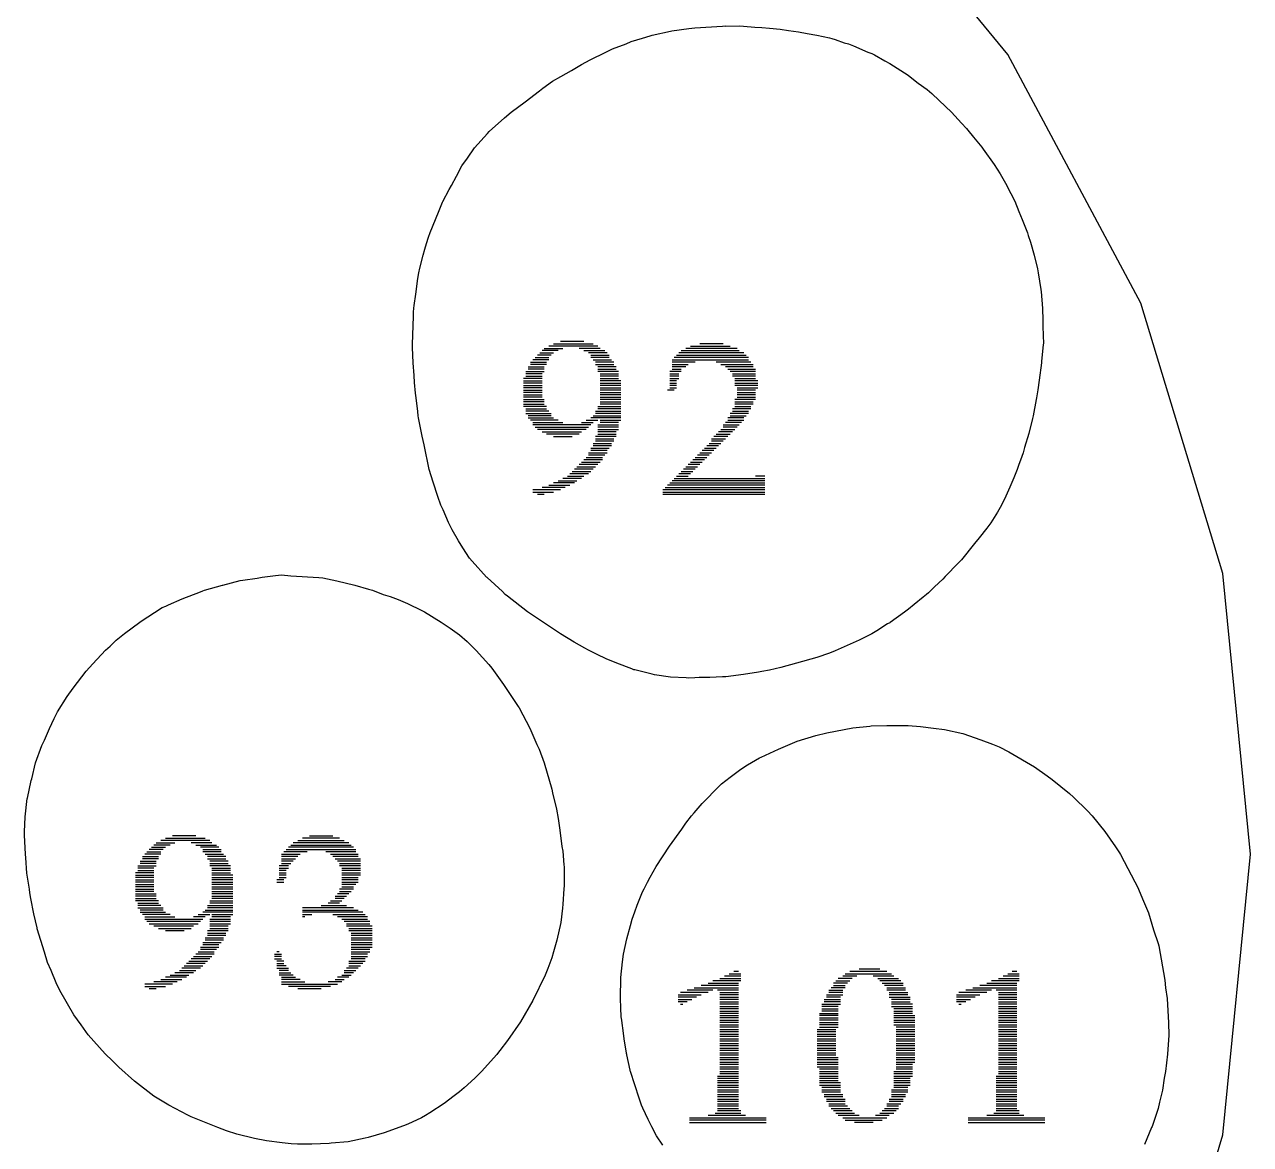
# Model space of a CAD drawing. Header units: metres. Extents: x 4 to 195, y 3 to 197.
# Drawn here: x 108.8 to 161.6, y 83.7 to 131.9 of the extents above; entities that cross this region are included whole.
import ezdxf

# ---------------------------------------------------------------- set-up
doc = ezdxf.new("R2010")
doc.units = ezdxf.units.M

msp = doc.modelspace()

# ---------------------------------------------------------------- linework, layer by layer
for p, q in [((151.17, 130.631), (143.46, 140.026)), ((135.846, 131.458), (136.63, 131.639)), ((136.63, 131.639), (136.696, 131.647)), ((136.696, 131.647), (137.418, 131.753)), ((137.418, 131.753), (137.688, 131.779)), ((137.688, 131.779), (138.88, 131.85)), ((138.88, 131.85), (138.99, 131.861)), ((138.99, 131.861), (138.995, 131.857)), ((138.995, 131.857), (139.618, 131.865)), ((139.618, 131.865), (139.784, 131.856)), ((139.784, 131.856), (140.261, 131.806)), ((140.261, 131.806), (140.573, 131.799)), ((140.573, 131.799), (140.904, 131.771)), ((140.904, 131.771), (141.361, 131.714)), ((141.361, 131.714), (141.722, 131.662)), ((141.722, 131.662), (142.15, 131.602)), ((142.15, 131.602), (142.527, 131.533)), ((142.527, 131.533), (142.938, 131.458)), ((134.142, 130.874), (134.718, 131.093)), ((134.718, 131.093), (134.938, 131.188)), ((134.938, 131.188), (135.433, 131.338)), ((135.433, 131.338), (135.76, 131.439)), ((135.76, 131.439), (135.846, 131.458)), ((142.938, 131.458), (143.477, 131.35)), ((143.477, 131.35), (143.589, 131.317)), ((143.589, 131.317), (143.727, 131.274)), ((143.727, 131.274), (144.12, 131.139)), ((144.12, 131.139), (144.298, 131.086)), ((144.298, 131.086), (144.516, 131.005)), ((144.516, 131.005), (145.142, 130.737)), ((133.177, 130.407), (133.852, 130.734)), ((133.852, 130.734), (134.142, 130.874)), ((145.142, 130.737), (145.304, 130.668)), ((145.304, 130.668), (145.416, 130.616)), ((145.416, 130.616), (145.861, 130.356)), ((156.9, 119.912), (151.17, 130.631)), ((131.903, 129.679), (132.363, 129.939)), ((132.363, 129.939), (132.799, 130.206)), ((132.799, 130.206), (133.177, 130.407)), ((145.861, 130.356), (146.082, 130.238)), ((146.082, 130.238), (146.873, 129.743)), ((131.141, 129.18), (131.551, 129.476)), ((131.551, 129.476), (131.903, 129.679)), ((146.873, 129.743), (146.881, 129.729)), ((146.881, 129.729), (147.299, 129.402)), ((147.299, 129.402), (147.695, 129.116)), ((130.375, 128.593), (130.987, 129.068)), ((130.987, 129.068), (131.141, 129.18)), ((147.695, 129.116), (147.895, 128.953)), ((147.895, 128.953), (148.213, 128.651)), ((129.767, 128.144), (130.375, 128.593)), ((148.213, 128.651), (148.744, 128.144)), ((128.829, 127.307), (129.488, 127.907)), ((129.488, 127.907), (129.767, 128.144)), ((148.744, 128.144), (149.167, 127.673)), ((128.754, 127.23), (128.829, 127.307)), ((149.167, 127.673), (149.379, 127.439)), ((149.379, 127.439), (149.446, 127.375)), ((149.446, 127.375), (149.692, 127.069)), ((128.189, 126.606), (128.754, 127.23)), ((149.692, 127.069), (150.05, 126.632)), ((127.89, 126.169), (128.189, 126.606)), ((150.05, 126.632), (150.105, 126.551)), ((150.105, 126.551), (150.573, 125.896)), ((127.422, 125.392), (127.645, 125.837)), ((127.645, 125.837), (127.89, 126.169)), ((150.573, 125.896), (150.831, 125.485)), ((127.206, 124.991), (127.422, 125.392)), ((150.831, 125.485), (151.068, 125.082)), ((126.831, 124.298), (127.106, 124.813)), ((127.106, 124.813), (127.206, 124.991)), ((151.068, 125.082), (151.297, 124.639)), ((126.643, 123.839), (126.817, 124.265)), ((126.817, 124.265), (126.824, 124.298)), ((126.824, 124.298), (126.831, 124.298)), ((151.297, 124.639), (151.464, 124.311)), ((151.464, 124.311), (151.646, 123.864)), ((126.281, 122.96), (126.643, 123.839)), ((151.646, 123.864), (151.789, 123.529)), ((151.789, 123.529), (152.011, 122.943)), ((126.119, 122.495), (126.203, 122.76)), ((126.203, 122.76), (126.281, 122.96)), ((152.011, 122.943), (152.046, 122.838)), ((152.046, 122.838), (152.139, 122.547)), ((152.139, 122.547), (152.301, 121.991)), ((125.98, 121.991), (126.053, 122.25)), ((126.053, 122.25), (126.119, 122.495)), ((125.838, 121.424), (125.98, 121.991)), ((152.301, 121.991), (152.44, 121.396)), ((125.659, 120.312), (125.753, 120.982)), ((125.753, 120.982), (125.79, 121.221)), ((125.79, 121.221), (125.838, 121.424)), ((152.44, 121.396), (152.477, 121.221)), ((152.477, 121.221), (152.586, 120.508)), ((152.586, 120.508), (152.592, 120.48)), ((152.592, 120.48), (152.595, 120.453)), ((152.595, 120.453), (152.599, 120.423)), ((152.599, 120.423), (152.655, 119.683)), ((125.592, 119.817), (125.659, 120.312)), ((160.428, 108.281), (156.9, 119.912)), ((125.522, 118.145), (125.569, 119.361)), ((125.569, 119.529), (125.578, 119.697)), ((125.569, 119.361), (125.569, 119.529)), ((125.578, 119.697), (125.592, 119.817)), ((152.655, 119.683), (152.672, 119.18)), ((152.672, 119.18), (152.679, 118.933)), ((152.679, 118.933), (152.679, 118.914)), ((152.679, 118.914), (152.696, 118.169)), ((125.523, 118.012), (125.522, 118.145)), ((125.542, 117.355), (125.523, 118.012)), ((131.799, 117.873), (131.099, 117.873)), ((131.199, 117.973), (131.999, 117.973)), ((133.499, 118.073), (131.399, 118.073)), ((131.599, 118.173), (133.299, 118.173)), ((132.899, 118.273), (131.899, 118.273)), ((133.599, 117.973), (132.699, 117.973)), ((132.899, 117.873), (133.799, 117.873)), ((137.099, 117.873), (139.599, 117.873)), ((139.499, 117.973), (137.299, 117.973)), ((137.499, 118.073), (139.199, 118.073)), ((138.899, 118.173), (137.899, 118.173)), ((152.695, 118.145), (152.621, 117.412)), ((152.696, 118.169), (152.695, 118.145)), ((125.588, 116.809), (125.542, 117.355)), ((130.599, 117.373), (131.299, 117.373)), ((131.299, 117.273), (130.599, 117.273)), ((131.399, 117.473), (130.699, 117.473)), ((130.799, 117.573), (131.399, 117.573)), ((131.499, 117.673), (130.899, 117.673)), ((130.999, 117.773), (131.599, 117.773)), ((133.899, 117.773), (133.099, 117.773)), ((133.199, 117.673), (133.999, 117.673)), ((133.999, 117.573), (133.199, 117.573)), ((133.299, 117.473), (134.099, 117.473)), ((134.199, 117.373), (133.399, 117.373)), ((133.399, 117.273), (134.199, 117.273)), ((136.699, 117.473), (139.999, 117.473)), ((137.699, 117.373), (136.699, 117.373)), ((136.699, 117.273), (137.399, 117.273)), ((139.999, 117.573), (136.799, 117.573)), ((136.899, 117.673), (139.899, 117.673)), ((139.799, 117.773), (136.999, 117.773)), ((140.099, 117.373), (138.599, 117.373)), ((138.799, 117.273), (140.199, 117.273)), ((152.616, 117.351), (152.523, 116.606)), ((152.619, 117.375), (152.616, 117.351)), ((152.621, 117.412), (152.619, 117.375)), ((125.603, 116.499), (125.588, 116.809)), ((130.399, 116.973), (131.199, 116.973)), ((131.099, 116.873), (130.399, 116.873)), ((130.399, 116.773), (131.099, 116.773)), ((130.499, 117.173), (131.199, 117.173)), ((131.199, 117.073), (130.499, 117.073)), ((134.299, 117.173), (133.499, 117.173)), ((133.499, 117.073), (134.299, 117.073)), ((134.399, 116.973), (133.499, 116.973)), ((133.599, 116.873), (134.399, 116.873)), ((134.399, 116.773), (133.599, 116.773)), ((137.099, 116.973), (136.599, 116.973)), ((136.599, 116.873), (136.999, 116.873)), ((136.999, 116.773), (136.599, 116.773)), ((137.299, 117.173), (136.699, 117.173)), ((136.699, 117.073), (137.099, 117.073)), ((140.199, 117.173), (138.999, 117.173)), ((139.099, 117.073), (140.299, 117.073)), ((140.299, 116.973), (139.199, 116.973)), ((139.299, 116.873), (140.299, 116.873)), ((140.299, 116.773), (139.299, 116.773)), ((125.647, 116.04), (125.603, 116.499)), ((131.099, 116.673), (130.299, 116.673)), ((130.299, 116.573), (131.099, 116.573)), ((131.099, 116.473), (130.299, 116.473)), ((130.299, 116.373), (131.099, 116.373)), ((131.099, 116.273), (130.299, 116.273)), ((133.599, 116.673), (134.399, 116.673)), ((134.499, 116.573), (133.599, 116.573)), ((133.599, 116.473), (134.499, 116.473)), ((134.499, 116.373), (133.599, 116.373)), ((133.599, 116.273), (134.499, 116.273)), ((136.599, 116.673), (136.999, 116.673)), ((136.899, 116.573), (136.599, 116.573)), ((136.599, 116.473), (136.899, 116.473)), ((136.899, 116.373), (136.599, 116.373)), ((136.599, 116.273), (136.899, 116.273)), ((139.399, 116.673), (140.299, 116.673)), ((140.399, 116.573), (139.399, 116.573)), ((139.399, 116.473), (140.399, 116.473)), ((140.399, 116.373), (139.399, 116.373)), ((139.499, 116.273), (140.399, 116.273)), ((152.523, 116.606), (152.459, 116.179)), ((125.671, 115.837), (125.647, 116.04)), ((125.745, 115.25), (125.671, 115.837)), ((130.299, 116.173), (131.099, 116.173)), ((131.099, 116.073), (130.299, 116.073)), ((130.299, 115.973), (131.099, 115.973)), ((131.099, 115.873), (130.299, 115.873)), ((130.299, 115.773), (131.199, 115.773)), ((131.199, 115.673), (130.299, 115.673)), ((134.499, 116.173), (133.599, 116.173)), ((133.599, 116.073), (134.499, 116.073)), ((134.499, 115.973), (133.599, 115.973)), ((133.599, 115.873), (134.499, 115.873)), ((134.499, 115.773), (133.599, 115.773)), ((133.599, 115.673), (134.499, 115.673)), ((136.799, 116.173), (136.499, 116.173)), ((140.299, 115.773), (139.399, 115.773)), ((139.399, 115.673), (140.199, 115.673)), ((140.299, 116.173), (139.499, 116.173)), ((139.499, 116.073), (140.299, 116.073)), ((140.299, 115.973), (139.499, 115.973)), ((139.499, 115.873), (140.299, 115.873)), ((152.385, 115.775), (152.257, 115.068)), ((152.399, 115.837), (152.385, 115.775)), ((152.459, 116.179), (152.399, 115.837)), ((125.766, 115.068), (125.745, 115.25)), ((130.299, 115.573), (131.199, 115.573)), ((131.299, 115.473), (130.299, 115.473)), ((130.399, 115.373), (131.299, 115.373)), ((131.399, 115.273), (130.399, 115.273)), ((130.399, 115.173), (131.499, 115.173)), ((133.399, 115.273), (134.499, 115.273)), ((134.499, 115.173), (133.399, 115.173)), ((133.499, 115.473), (134.499, 115.473)), ((134.499, 115.373), (133.499, 115.373)), ((134.499, 115.573), (133.599, 115.573)), ((139.999, 115.173), (139.199, 115.173)), ((140.099, 115.373), (139.299, 115.373)), ((139.299, 115.273), (139.999, 115.273)), ((140.199, 115.573), (139.399, 115.573)), ((139.399, 115.473), (140.099, 115.473)), ((125.782, 114.973), (125.766, 115.068)), ((125.821, 114.77), (125.782, 114.973)), ((125.934, 114.187), (125.821, 114.77)), ((131.499, 115.073), (130.499, 115.073)), ((130.499, 114.973), (131.599, 114.973)), ((131.799, 114.873), (130.599, 114.873)), ((130.699, 114.773), (131.999, 114.773)), ((133.199, 114.673), (130.699, 114.673)), ((132.799, 114.773), (133.299, 114.773)), ((132.999, 114.873), (133.499, 114.873)), ((134.499, 114.973), (133.199, 114.973)), ((133.299, 115.073), (134.499, 115.073)), ((133.499, 114.673), (134.399, 114.673)), ((133.599, 114.873), (134.499, 114.873)), ((134.399, 114.773), (133.599, 114.773)), ((138.899, 114.673), (139.599, 114.673)), ((139.699, 114.773), (138.999, 114.773)), ((139.799, 114.973), (139.099, 114.973)), ((139.099, 114.873), (139.799, 114.873)), ((139.199, 115.073), (139.899, 115.073)), ((152.228, 114.95), (152.064, 114.299)), ((152.257, 115.068), (152.228, 114.95)), ((126.016, 113.815), (125.934, 114.187)), ((130.799, 114.573), (133.099, 114.573)), ((132.999, 114.473), (130.899, 114.473)), ((131.099, 114.373), (132.799, 114.373)), ((132.699, 114.273), (131.299, 114.273)), ((131.599, 114.173), (132.399, 114.173)), ((134.299, 114.173), (133.399, 114.173)), ((134.399, 114.573), (133.499, 114.573)), ((133.499, 114.473), (134.399, 114.473)), ((134.299, 114.373), (133.499, 114.373)), ((133.499, 114.273), (134.299, 114.273)), ((139.099, 114.173), (138.499, 114.173)), ((138.599, 114.273), (139.199, 114.273)), ((139.299, 114.373), (138.699, 114.373)), ((138.799, 114.473), (139.399, 114.473)), ((139.499, 114.573), (138.899, 114.573)), ((152.064, 114.299), (151.881, 113.697)), ((126.24, 112.76), (126.016, 113.815)), ((133.199, 113.673), (133.999, 113.673)), ((133.899, 113.573), (133.199, 113.573)), ((133.299, 113.873), (134.099, 113.873)), ((134.099, 113.773), (133.299, 113.773)), ((133.399, 114.073), (134.199, 114.073)), ((134.199, 113.973), (133.399, 113.973)), ((138.499, 113.573), (137.999, 113.573)), ((138.099, 113.673), (138.599, 113.673)), ((138.699, 113.773), (138.199, 113.773)), ((138.299, 113.873), (138.799, 113.873)), ((138.399, 114.073), (138.999, 114.073)), ((138.899, 113.973), (138.399, 113.973)), ((151.881, 113.697), (151.827, 113.474)), ((132.799, 113.073), (133.599, 113.073)), ((133.699, 113.173), (132.899, 113.173)), ((132.999, 113.273), (133.699, 113.273)), ((133.099, 113.473), (133.899, 113.473)), ((133.799, 113.373), (133.099, 113.373)), ((137.499, 113.073), (137.999, 113.073)), ((138.099, 113.173), (137.599, 113.173)), ((137.699, 113.273), (138.199, 113.273)), ((138.299, 113.373), (137.799, 113.373)), ((137.899, 113.473), (138.399, 113.473)), ((151.764, 113.313), (151.629, 112.923)), ((151.827, 113.474), (151.764, 113.313)), ((126.405, 112.212), (126.24, 112.76)), ((133.099, 112.573), (132.299, 112.573)), ((132.399, 112.673), (133.199, 112.673)), ((133.299, 112.773), (132.499, 112.773)), ((132.599, 112.873), (133.399, 112.873)), ((133.499, 112.973), (132.699, 112.973)), ((137.499, 112.573), (136.999, 112.573)), ((137.099, 112.673), (137.599, 112.673)), ((137.699, 112.773), (137.199, 112.773)), ((137.299, 112.873), (137.799, 112.873)), ((137.899, 112.973), (137.399, 112.973)), ((151.573, 112.76), (151.43, 112.4)), ((151.629, 112.923), (151.573, 112.76)), ((126.617, 111.596), (126.405, 112.212)), ((132.099, 111.973), (131.099, 111.973)), ((131.399, 112.073), (132.299, 112.073)), ((132.499, 112.173), (131.599, 112.173)), ((131.799, 112.273), (132.599, 112.273)), ((132.799, 112.373), (131.999, 112.373)), ((132.199, 112.473), (132.899, 112.473)), ((136.399, 111.973), (140.699, 111.973)), ((140.699, 112.073), (136.499, 112.073)), ((136.599, 112.173), (140.699, 112.173)), ((140.699, 112.273), (136.699, 112.273)), ((136.799, 112.373), (140.699, 112.373)), ((136.899, 112.473), (137.399, 112.473)), ((140.699, 112.473), (140.299, 112.473)), ((151.253, 111.991), (151.074, 111.601)), ((151.43, 112.4), (151.253, 111.991)), ((126.744, 111.222), (126.617, 111.596)), ((131.899, 111.873), (130.699, 111.873)), ((130.699, 111.773), (131.599, 111.773)), ((131.199, 111.673), (130.899, 111.673)), ((140.699, 111.873), (136.299, 111.873)), ((136.299, 111.773), (140.699, 111.773)), ((140.699, 111.673), (136.299, 111.673)), ((151.074, 111.601), (150.891, 111.222)), ((126.844, 111.01), (126.744, 111.222)), ((127.069, 110.475), (126.844, 111.01)), ((150.722, 110.92), (150.437, 110.453)), ((150.891, 111.222), (150.722, 110.92)), ((127.23, 110.158), (127.069, 110.475)), ((150.437, 110.453), (150.268, 110.222)), ((127.498, 109.683), (127.23, 110.158)), ((150.268, 110.222), (149.937, 109.81)), ((127.689, 109.377), (127.498, 109.683)), ((127.97, 108.935), (127.689, 109.377)), ((149.728, 109.561), (149.163, 108.861)), ((149.937, 109.81), (149.728, 109.561)), ((128.094, 108.806), (127.97, 108.935)), ((128.712, 108.115), (128.094, 108.806)), ((149.134, 108.816), (149.046, 108.734)), ((149.163, 108.861), (149.134, 108.816)), ((149.046, 108.734), (148.468, 108.141)), ((161.619, 96.186), (160.428, 108.281)), ((116.56, 107.551), (117.331, 107.768)), ((117.331, 107.768), (117.348, 107.772)), ((117.348, 107.772), (118.096, 107.968)), ((118.096, 107.968), (118.207, 107.99)), ((118.207, 107.99), (118.832, 108.072)), ((118.832, 108.072), (119.045, 108.11)), ((119.045, 108.11), (119.621, 108.193)), ((119.621, 108.193), (119.879, 108.21)), ((119.879, 108.21), (120.285, 108.18)), ((120.285, 108.18), (121.482, 108.107)), ((121.482, 108.107), (121.655, 108.082)), ((121.655, 108.082), (122.261, 107.952)), ((122.261, 107.952), (123.034, 107.767)), ((123.034, 107.767), (123.624, 107.604)), ((128.731, 108.104), (128.712, 108.115)), ((129.39, 107.493), (128.731, 108.104)), ((148.365, 108.034), (148.01, 107.697)), ((148.468, 108.141), (148.365, 108.034)), ((115.596, 107.182), (116.383, 107.483)), ((116.383, 107.483), (116.482, 107.526)), ((116.482, 107.526), (116.56, 107.551)), ((123.624, 107.604), (123.8, 107.552)), ((123.8, 107.552), (124.258, 107.37)), ((124.258, 107.37), (124.554, 107.277)), ((124.554, 107.277), (124.899, 107.158)), ((129.514, 107.37), (129.39, 107.493)), ((129.612, 107.298), (129.514, 107.37)), ((130.481, 106.629), (129.612, 107.298)), ((147.522, 107.255), (147.132, 106.942)), ((147.665, 107.372), (147.522, 107.255)), ((147.747, 107.444), (147.665, 107.372)), ((148.01, 107.697), (147.747, 107.444)), ((113.781, 106.186), (114.736, 106.805)), ((114.736, 106.805), (114.895, 106.87)), ((114.895, 106.87), (115.013, 106.926)), ((115.013, 106.926), (115.596, 107.182)), ((124.899, 107.158), (125.304, 106.988)), ((125.304, 106.988), (125.916, 106.687)), ((125.916, 106.687), (126.036, 106.623)), ((146.881, 106.739), (146.713, 106.606)), ((147.132, 106.942), (146.881, 106.739)), ((113.115, 105.685), (113.773, 106.179)), ((113.773, 106.179), (113.781, 106.186)), ((126.036, 106.623), (126.755, 106.178)), ((126.755, 106.178), (127.148, 105.919)), ((131.898, 105.673), (130.481, 106.629)), ((146.093, 106.167), (146.082, 106.15)), ((146.713, 106.606), (146.093, 106.167)), ((112.756, 105.402), (113.115, 105.685)), ((127.148, 105.919), (127.544, 105.628)), ((127.544, 105.628), (127.871, 105.339)), ((131.899, 105.672), (131.898, 105.673)), ((131.898, 105.673), (131.898, 105.673)), ((131.898, 105.673), (131.898, 105.673)), ((131.898, 105.673), (131.898, 105.673)), ((132.481, 105.319), (131.899, 105.672)), ((145.304, 105.673), (144.764, 105.398)), ((145.524, 105.799), (145.304, 105.673)), ((145.989, 106.1), (145.524, 105.799)), ((146.082, 106.15), (145.989, 106.1)), ((112.294, 104.966), (112.499, 105.149)), ((112.499, 105.149), (112.756, 105.402)), ((127.871, 105.339), (128.259, 104.955)), ((132.944, 105.065), (132.481, 105.319)), ((144.764, 105.398), (143.727, 104.946)), ((111.747, 104.385), (112.294, 104.966)), ((128.259, 104.955), (128.808, 104.356)), ((133.108, 104.974), (132.944, 105.065)), ((133.475, 104.788), (133.108, 104.974)), ((133.862, 104.602), (133.475, 104.788)), ((134.326, 104.407), (133.862, 104.602)), ((142.938, 104.658), (142.069, 104.406)), ((143.477, 104.846), (142.938, 104.658)), ((143.727, 104.946), (143.477, 104.846)), ((110.9, 103.33), (111.464, 104.071)), ((111.464, 104.071), (111.747, 104.385)), ((128.808, 104.356), (128.935, 104.2)), ((128.935, 104.2), (129.437, 103.497)), ((134.969, 104.162), (134.326, 104.407)), ((135.052, 104.131), (134.969, 104.162)), ((135.097, 104.118), (135.052, 104.131)), ((135.841, 103.932), (135.097, 104.118)), ((140.573, 104.055), (140.426, 104.031)), ((140.904, 104.117), (140.573, 104.055)), ((141.386, 104.225), (140.904, 104.117)), ((142.069, 104.406), (141.386, 104.225)), ((135.938, 103.914), (135.841, 103.932)), ((136.63, 103.816), (135.938, 103.914)), ((137.31, 103.774), (136.63, 103.816)), ((137.418, 103.764), (137.31, 103.774)), ((137.688, 103.776), (137.418, 103.764)), ((137.873, 103.789), (137.688, 103.776)), ((138.331, 103.793), (137.873, 103.789)), ((138.88, 103.821), (138.331, 103.793)), ((138.99, 103.824), (138.88, 103.821)), ((139.016, 103.83), (138.99, 103.824)), ((139.784, 103.93), (139.016, 103.83)), ((140.426, 104.031), (139.784, 103.93)), ((110.65, 102.982), (110.9, 103.33)), ((129.437, 103.497), (130.046, 102.593)), ((110.221, 102.319), (110.65, 102.982)), ((130.046, 102.593), (130.071, 102.546)), ((130.071, 102.546), (130.108, 102.482)), ((130.108, 102.482), (130.58, 101.61)), ((109.878, 101.592), (110.079, 102.034)), ((110.079, 102.034), (110.221, 102.319)), ((109.664, 101.091), (109.878, 101.592)), ((130.58, 101.61), (130.879, 100.905)), ((142.892, 101.297), (143.375, 101.407)), ((143.375, 101.407), (144.49, 101.629)), ((144.49, 101.629), (145.222, 101.701)), ((145.222, 101.701), (145.284, 101.706)), ((145.284, 101.706), (145.949, 101.727)), ((145.949, 101.727), (146.021, 101.733)), ((146.021, 101.733), (146.866, 101.723)), ((146.866, 101.723), (147.398, 101.691)), ((147.398, 101.691), (147.963, 101.614)), ((147.963, 101.614), (148.44, 101.56)), ((148.44, 101.56), (149.222, 101.386)), ((109.559, 100.859), (109.664, 101.091)), ((130.879, 100.905), (130.974, 100.705)), ((141.281, 100.701), (142.089, 101.048)), ((142.089, 101.048), (142.892, 101.297)), ((149.222, 101.386), (149.225, 101.385)), ((149.225, 101.385), (149.999, 101.115)), ((149.999, 101.115), (150.499, 100.926)), ((150.499, 100.926), (150.791, 100.808)), ((109.279, 100.117), (109.559, 100.859)), ((130.974, 100.705), (131.187, 100.119)), ((140.472, 100.33), (140.536, 100.361)), ((140.536, 100.361), (141.281, 100.701)), ((150.791, 100.808), (151.203, 100.597)), ((151.203, 100.597), (152.314, 99.947)), ((109.114, 99.427), (109.279, 100.117)), ((131.187, 100.119), (131.519, 98.982)), ((139.199, 99.507), (139.658, 99.847)), ((139.658, 99.847), (139.95, 100.026)), ((139.95, 100.026), (140.472, 100.33)), ((152.314, 99.947), (152.859, 99.553)), ((108.932, 98.601), (109.092, 99.354)), ((109.092, 99.354), (109.114, 99.427)), ((138.837, 99.218), (139.199, 99.507)), ((152.859, 99.553), (153.078, 99.404)), ((153.078, 99.404), (153.821, 98.8)), ((131.519, 98.982), (131.553, 98.829)), ((131.553, 98.829), (131.722, 98.127)), ((138.001, 98.37), (138.749, 99.135)), ((138.749, 99.135), (138.837, 99.218)), ((153.821, 98.8), (153.992, 98.643)), ((108.841, 97.798), (108.927, 98.585)), ((108.927, 98.585), (108.932, 98.601)), ((137.649, 97.972), (138.001, 98.37)), ((153.992, 98.643), (154.593, 98.055)), ((108.808, 97.141), (108.841, 97.798)), ((131.722, 98.127), (131.795, 97.719)), ((131.795, 97.719), (131.873, 97.214)), ((137.3, 97.519), (137.545, 97.841)), ((137.545, 97.841), (137.649, 97.972)), ((154.593, 98.055), (154.795, 97.833)), ((154.795, 97.833), (155.339, 97.157)), ((131.873, 97.214), (131.958, 96.519)), ((136.597, 96.528), (137.128, 97.268)), ((137.128, 97.268), (137.3, 97.519)), ((108.806, 97), (108.808, 97.141)), ((108.851, 96.182), (108.806, 97)), ((114.482, 96.68), (115.282, 96.68)), ((116.782, 96.78), (114.682, 96.78)), ((114.882, 96.88), (116.582, 96.88)), ((116.182, 96.98), (115.182, 96.98)), ((116.882, 96.68), (115.982, 96.68)), ((122.782, 96.68), (120.382, 96.68)), ((120.582, 96.78), (122.582, 96.78)), ((122.382, 96.88), (120.782, 96.88)), ((121.082, 96.98), (122.082, 96.98)), ((155.339, 97.157), (155.8, 96.5)), ((108.866, 96.029), (108.851, 96.182)), ((114.682, 96.18), (113.982, 96.18)), ((114.082, 96.28), (114.682, 96.28)), ((114.782, 96.38), (114.182, 96.38)), ((114.282, 96.48), (114.882, 96.48)), ((115.082, 96.58), (114.382, 96.58)), ((116.182, 96.58), (117.082, 96.58)), ((117.182, 96.48), (116.382, 96.48)), ((116.482, 96.38), (117.282, 96.38)), ((117.282, 96.28), (116.482, 96.28)), ((116.582, 96.18), (117.382, 96.18)), ((119.882, 96.18), (120.682, 96.18)), ((120.982, 96.28), (119.982, 96.28)), ((120.082, 96.38), (123.082, 96.38)), ((122.982, 96.48), (120.182, 96.48)), ((120.282, 96.58), (122.882, 96.58)), ((123.082, 96.28), (121.782, 96.28)), ((121.982, 96.18), (123.182, 96.18)), ((131.958, 96.519), (131.989, 96.308)), ((131.989, 96.308), (132.043, 95.721)), ((136.017, 95.649), (136.597, 96.528)), ((155.8, 96.5), (155.976, 96.24)), ((155.976, 96.24), (156.019, 96.174)), ((156.019, 96.174), (156.795, 94.692)), ((160.428, 84.09), (161.619, 96.186)), ((108.908, 95.362), (108.866, 96.029)), ((113.682, 95.68), (114.482, 95.68)), ((113.782, 95.88), (114.482, 95.88)), ((114.482, 95.78), (113.782, 95.78)), ((113.882, 96.08), (114.582, 96.08)), ((114.582, 95.98), (113.882, 95.98)), ((117.482, 96.08), (116.682, 96.08)), ((116.682, 95.98), (117.482, 95.98)), ((117.582, 95.88), (116.782, 95.88)), ((116.782, 95.78), (117.582, 95.78)), ((117.682, 95.68), (116.782, 95.68)), ((120.182, 95.68), (119.782, 95.68)), ((120.582, 96.08), (119.882, 96.08)), ((119.882, 95.98), (120.482, 95.98)), ((120.382, 95.88), (119.882, 95.88)), ((119.882, 95.78), (120.282, 95.78)), ((123.182, 96.08), (122.082, 96.08)), ((122.182, 95.98), (123.282, 95.98)), ((123.282, 95.88), (122.282, 95.88)), ((122.382, 95.78), (123.282, 95.78)), ((123.282, 95.68), (122.382, 95.68)), ((132.043, 95.721), (132.05, 95.634)), ((132.05, 95.634), (132.054, 95.475)), ((135.759, 95.188), (136.017, 95.649)), ((109.021, 94.681), (108.908, 95.362)), ((114.382, 95.38), (113.582, 95.38)), ((113.582, 95.28), (114.382, 95.28)), ((114.382, 95.18), (113.582, 95.18)), ((113.582, 95.08), (114.382, 95.08)), ((114.382, 95.58), (113.682, 95.58)), ((113.682, 95.48), (114.382, 95.48)), ((116.882, 95.58), (117.682, 95.58)), ((117.682, 95.48), (116.882, 95.48)), ((116.882, 95.38), (117.682, 95.38)), ((117.782, 95.28), (116.882, 95.28)), ((116.882, 95.18), (117.782, 95.18)), ((117.782, 95.08), (116.882, 95.08)), ((119.982, 95.08), (119.682, 95.08)), ((119.782, 95.58), (120.182, 95.58)), ((120.082, 95.48), (119.782, 95.48)), ((119.782, 95.38), (120.082, 95.38)), ((120.082, 95.28), (119.782, 95.28)), ((119.782, 95.18), (120.082, 95.18)), ((122.482, 95.58), (123.282, 95.58)), ((123.282, 95.48), (122.482, 95.48)), ((122.482, 95.38), (123.282, 95.38)), ((123.282, 95.28), (122.482, 95.28)), ((122.482, 95.18), (123.182, 95.18)), ((123.182, 95.08), (122.482, 95.08)), ((132.054, 95.475), (132.052, 94.817)), ((135.65, 94.975), (135.759, 95.188)), ((109.04, 94.524), (109.021, 94.681)), ((114.382, 94.98), (113.582, 94.98)), ((113.582, 94.88), (114.382, 94.88)), ((114.382, 94.78), (113.582, 94.78)), ((113.582, 94.68), (114.382, 94.68)), ((114.382, 94.58), (113.582, 94.58)), ((116.882, 94.98), (117.782, 94.98)), ((117.782, 94.88), (116.882, 94.88)), ((116.882, 94.78), (117.782, 94.78)), ((117.782, 94.68), (116.882, 94.68)), ((116.882, 94.58), (117.782, 94.58)), ((119.682, 94.98), (119.982, 94.98)), ((122.982, 94.68), (122.382, 94.68)), ((122.382, 94.58), (122.882, 94.58)), ((122.482, 94.98), (123.182, 94.98)), ((123.082, 94.88), (122.482, 94.88)), ((122.482, 94.78), (122.982, 94.78)), ((132.046, 94.689), (132.003, 94.027)), ((132.052, 94.817), (132.046, 94.689)), ((135.195, 93.994), (135.43, 94.563)), ((135.43, 94.563), (135.494, 94.692)), ((135.494, 94.692), (135.65, 94.975)), ((156.795, 94.692), (156.799, 94.682)), ((156.799, 94.682), (156.962, 94.264)), ((109.08, 94.274), (109.04, 94.524)), ((109.203, 93.612), (109.08, 94.274)), ((113.582, 94.48), (114.482, 94.48)), ((114.482, 94.38), (113.582, 94.38)), ((113.582, 94.28), (114.482, 94.28)), ((114.582, 94.18), (113.582, 94.18)), ((113.682, 94.08), (114.582, 94.08)), ((116.782, 94.18), (117.782, 94.18)), ((117.782, 94.08), (116.782, 94.08)), ((117.782, 94.48), (116.882, 94.48)), ((116.882, 94.38), (117.782, 94.38)), ((117.782, 94.28), (116.882, 94.28)), ((122.382, 94.08), (121.882, 94.08)), ((121.982, 94.18), (122.482, 94.18)), ((122.182, 94.38), (122.682, 94.38)), ((122.582, 94.28), (122.182, 94.28)), ((122.782, 94.48), (122.282, 94.48)), ((132.003, 94.027), (131.977, 93.858)), ((156.962, 94.264), (157.219, 93.661)), ((109.346, 93.005), (109.203, 93.612)), ((114.682, 93.98), (113.682, 93.98)), ((113.682, 93.88), (114.782, 93.88)), ((114.782, 93.78), (113.782, 93.78)), ((113.782, 93.68), (114.882, 93.68)), ((115.082, 93.58), (113.882, 93.58)), ((113.982, 93.48), (115.282, 93.48)), ((116.582, 93.48), (116.082, 93.48)), ((116.282, 93.58), (116.782, 93.58)), ((117.782, 93.68), (116.482, 93.68)), ((116.582, 93.78), (117.782, 93.78)), ((116.682, 93.98), (117.782, 93.98)), ((117.782, 93.88), (116.682, 93.88)), ((116.882, 93.58), (117.782, 93.58)), ((117.682, 93.48), (116.882, 93.48)), ((122.982, 93.88), (120.782, 93.88)), ((120.782, 93.78), (123.182, 93.78)), ((123.382, 93.68), (120.782, 93.68)), ((120.782, 93.58), (121.182, 93.58)), ((120.882, 93.48), (120.782, 93.48)), ((121.582, 93.98), (122.682, 93.98)), ((122.082, 93.58), (123.482, 93.58)), ((123.582, 93.48), (122.282, 93.48)), ((131.977, 93.858), (131.907, 93.243)), ((134.986, 93.383), (135.092, 93.701)), ((135.092, 93.701), (135.195, 93.994)), ((157.219, 93.661), (157.437, 92.933)), ((109.354, 92.975), (109.346, 93.005)), ((109.66, 91.957), (109.354, 92.975)), ((113.982, 93.38), (116.482, 93.38)), ((116.382, 93.28), (114.082, 93.28)), ((114.182, 93.18), (116.282, 93.18)), ((116.082, 93.08), (114.382, 93.08)), ((114.582, 92.98), (115.982, 92.98)), ((116.782, 93.38), (117.682, 93.38)), ((117.682, 93.28), (116.782, 93.28)), ((116.782, 93.18), (117.682, 93.18)), ((117.582, 93.08), (116.782, 93.08)), ((116.782, 92.98), (117.582, 92.98)), ((122.482, 93.38), (123.582, 93.38)), ((123.682, 93.28), (122.582, 93.28)), ((122.682, 93.18), (123.682, 93.18)), ((123.782, 93.08), (122.682, 93.08)), ((122.782, 92.98), (123.782, 92.98)), ((131.907, 93.243), (131.744, 92.474)), ((134.758, 92.534), (134.908, 93.118)), ((134.908, 93.118), (134.986, 93.383)), ((115.682, 92.88), (114.882, 92.88)), ((116.582, 92.58), (117.382, 92.58)), ((117.382, 92.48), (116.582, 92.48)), ((117.582, 92.88), (116.682, 92.88)), ((116.682, 92.78), (117.482, 92.78)), ((117.482, 92.68), (116.682, 92.68)), ((123.782, 92.88), (122.782, 92.88)), ((122.882, 92.78), (123.782, 92.78)), ((123.782, 92.68), (122.882, 92.68)), ((122.882, 92.58), (123.782, 92.58)), ((123.782, 92.48), (122.882, 92.48)), ((131.744, 92.474), (131.592, 91.979)), ((134.614, 91.877), (134.758, 92.534)), ((157.437, 92.933), (157.64, 92.331)), ((109.803, 91.525), (109.66, 91.957)), ((116.282, 91.98), (116.982, 91.98)), ((116.382, 92.18), (117.182, 92.18)), ((117.082, 92.08), (116.382, 92.08)), ((116.482, 92.38), (117.282, 92.38)), ((117.182, 92.28), (116.482, 92.28)), ((119.782, 91.98), (119.682, 91.98)), ((122.882, 92.38), (123.782, 92.38)), ((123.782, 92.28), (122.882, 92.28)), ((122.882, 92.18), (123.782, 92.18)), ((123.682, 92.08), (122.882, 92.08)), ((122.882, 91.98), (123.682, 91.98)), ((131.592, 91.979), (131.528, 91.717)), ((157.64, 92.331), (157.666, 92.233)), ((157.666, 92.233), (157.932, 90.757)), ((109.951, 91.181), (109.803, 91.525)), ((115.682, 91.38), (116.482, 91.38)), ((116.582, 91.48), (115.782, 91.48)), ((115.882, 91.58), (116.682, 91.58)), ((116.782, 91.68), (115.982, 91.68)), ((116.082, 91.78), (116.882, 91.78)), ((116.982, 91.88), (116.182, 91.88)), ((119.582, 91.88), (119.882, 91.88)), ((119.882, 91.78), (119.582, 91.78)), ((119.582, 91.68), (119.882, 91.68)), ((119.982, 91.58), (119.682, 91.58)), ((119.682, 91.48), (119.982, 91.48)), ((120.082, 91.38), (119.682, 91.38)), ((122.782, 91.58), (123.482, 91.58)), ((123.382, 91.48), (122.782, 91.48)), ((122.782, 91.38), (123.282, 91.38)), ((123.582, 91.88), (122.882, 91.88)), ((122.882, 91.78), (123.582, 91.78)), ((123.482, 91.68), (122.882, 91.68)), ((131.528, 91.717), (131.349, 91.264)), ((134.493, 90.873), (134.567, 91.544)), ((134.567, 91.544), (134.614, 91.877)), ((110.17, 90.637), (109.951, 91.181)), ((115.782, 90.88), (114.882, 90.88)), ((115.082, 90.98), (115.882, 90.98)), ((116.082, 91.08), (115.282, 91.08)), ((115.482, 91.18), (116.182, 91.18)), ((116.382, 91.28), (115.582, 91.28)), ((119.682, 91.28), (120.182, 91.28)), ((120.182, 91.18), (119.782, 91.18)), ((119.782, 91.08), (120.282, 91.08)), ((120.382, 90.98), (119.782, 90.98)), ((119.882, 90.88), (120.482, 90.88)), ((122.782, 90.88), (122.282, 90.88)), ((122.482, 90.98), (122.882, 90.98)), ((122.582, 91.18), (123.082, 91.18)), ((122.982, 91.08), (122.582, 91.08)), ((123.182, 91.28), (122.682, 91.28)), ((131.232, 90.979), (130.707, 89.887)), ((131.349, 91.264), (131.232, 90.979)), ((134.478, 89.97), (134.493, 90.873)), ((139.659, 90.929), (138.959, 90.929)), ((139.159, 91.029), (139.659, 91.029)), ((139.559, 91.129), (139.359, 91.129)), ((144.659, 90.929), (144.059, 90.929)), ((144.159, 91.029), (146.159, 91.029)), ((145.959, 91.129), (144.359, 91.129)), ((145.659, 91.229), (144.759, 91.229)), ((146.259, 90.929), (145.359, 90.929)), ((151.659, 90.929), (150.959, 90.929)), ((151.159, 91.029), (151.659, 91.029)), ((151.559, 91.129), (151.359, 91.129)), ((110.322, 90.312), (110.17, 90.637)), ((110.927, 89.258), (110.322, 90.312)), ((115.182, 90.58), (113.982, 90.58)), ((113.982, 90.48), (114.882, 90.48)), ((114.482, 90.38), (114.182, 90.38)), ((115.382, 90.68), (114.382, 90.68)), ((114.682, 90.78), (115.582, 90.78)), ((120.682, 90.78), (119.882, 90.78)), ((119.882, 90.68), (120.882, 90.68)), ((119.882, 90.58), (122.282, 90.58)), ((121.982, 90.48), (120.182, 90.48)), ((121.582, 90.38), (120.582, 90.38)), ((122.482, 90.68), (121.882, 90.68)), ((122.182, 90.78), (122.582, 90.78)), ((138.459, 90.329), (137.359, 90.329)), ((137.659, 90.429), (139.559, 90.429)), ((139.559, 90.529), (137.959, 90.529)), ((138.259, 90.629), (139.559, 90.629)), ((139.659, 90.729), (138.459, 90.729)), ((139.559, 90.329), (138.659, 90.329)), ((138.759, 90.829), (139.659, 90.829)), ((143.459, 90.329), (144.059, 90.329)), ((144.159, 90.429), (143.559, 90.429)), ((144.259, 90.629), (143.659, 90.629)), ((143.659, 90.529), (144.159, 90.529)), ((143.759, 90.729), (144.359, 90.729)), ((144.459, 90.829), (143.859, 90.829)), ((145.559, 90.829), (146.459, 90.829)), ((146.559, 90.729), (145.659, 90.729)), ((145.759, 90.629), (146.659, 90.629)), ((146.659, 90.529), (145.859, 90.529)), ((145.959, 90.429), (146.759, 90.429)), ((146.759, 90.329), (145.959, 90.329)), ((150.459, 90.329), (149.359, 90.329)), ((149.659, 90.429), (151.559, 90.429)), ((151.559, 90.529), (149.959, 90.529)), ((150.259, 90.629), (151.559, 90.629)), ((151.659, 90.729), (150.459, 90.729)), ((151.559, 90.329), (150.659, 90.329)), ((150.759, 90.829), (151.659, 90.829)), ((157.932, 90.757), (157.963, 90.433)), ((157.963, 90.433), (158.026, 89.97)), ((130.707, 89.887), (130.178, 88.964)), ((134.488, 89.571), (134.478, 89.97)), ((136.959, 90.129), (137.959, 90.129)), ((137.759, 90.029), (136.959, 90.029)), ((136.959, 89.929), (137.559, 89.929)), ((137.359, 89.829), (136.959, 89.829)), ((138.259, 90.229), (137.059, 90.229)), ((138.759, 90.229), (139.559, 90.229)), ((139.559, 90.129), (138.759, 90.129)), ((138.759, 90.029), (139.559, 90.029)), ((139.559, 89.929), (138.759, 89.929)), ((138.759, 89.829), (139.559, 89.829)), ((143.259, 89.929), (143.959, 89.929)), ((143.959, 89.829), (143.259, 89.829)), ((143.359, 90.129), (144.059, 90.129)), ((143.959, 90.029), (143.359, 90.029)), ((144.059, 90.229), (143.459, 90.229)), ((146.059, 90.229), (146.859, 90.229)), ((146.859, 90.129), (146.059, 90.129)), ((146.059, 90.029), (146.959, 90.029)), ((146.959, 89.929), (146.159, 89.929)), ((146.159, 89.829), (146.959, 89.829)), ((148.959, 90.129), (149.959, 90.129)), ((149.759, 90.029), (148.959, 90.029)), ((148.959, 89.929), (149.559, 89.929)), ((149.359, 89.829), (148.959, 89.829)), ((150.259, 90.229), (149.059, 90.229)), ((150.759, 90.229), (151.559, 90.229)), ((151.559, 90.129), (150.759, 90.129)), ((150.759, 90.029), (151.559, 90.029)), ((151.559, 89.929), (150.759, 89.929)), ((150.759, 89.829), (151.559, 89.829)), ((158.026, 89.97), (158.088, 88.914)), ((111.245, 88.83), (110.927, 89.258)), ((134.516, 89.182), (134.488, 89.571)), ((137.059, 89.729), (137.159, 89.729)), ((139.559, 89.729), (138.759, 89.729)), ((138.759, 89.629), (139.559, 89.629)), ((139.559, 89.529), (138.759, 89.529)), ((138.759, 89.429), (139.559, 89.429)), ((139.559, 89.329), (138.759, 89.329)), ((143.059, 89.329), (143.859, 89.329)), ((143.159, 89.729), (143.959, 89.729)), ((143.859, 89.629), (143.159, 89.629)), ((143.159, 89.529), (143.859, 89.529)), ((143.859, 89.429), (143.159, 89.429)), ((147.059, 89.729), (146.159, 89.729)), ((146.159, 89.629), (147.059, 89.629)), ((147.059, 89.529), (146.259, 89.529)), ((146.259, 89.429), (147.059, 89.429)), ((147.059, 89.329), (146.259, 89.329)), ((149.059, 89.729), (149.159, 89.729)), ((151.559, 89.729), (150.759, 89.729)), ((150.759, 89.629), (151.559, 89.629)), ((151.559, 89.529), (150.759, 89.529)), ((150.759, 89.429), (151.559, 89.429)), ((151.559, 89.329), (150.759, 89.329)), ((111.555, 88.4), (111.245, 88.83)), ((130.178, 88.964), (129.616, 88.159)), ((134.533, 89.034), (134.516, 89.182)), ((134.568, 88.797), (134.533, 89.034)), ((134.577, 88.704), (134.568, 88.797)), ((138.759, 89.229), (139.559, 89.229)), ((139.559, 89.129), (138.759, 89.129)), ((138.759, 89.029), (139.559, 89.029)), ((139.559, 88.929), (138.759, 88.929)), ((138.759, 88.829), (139.559, 88.829)), ((139.559, 88.729), (138.759, 88.729)), ((143.859, 89.229), (143.059, 89.229)), ((143.059, 89.129), (143.859, 89.129)), ((143.859, 89.029), (143.059, 89.029)), ((143.059, 88.929), (143.859, 88.929)), ((143.859, 88.829), (143.059, 88.829)), ((143.059, 88.729), (143.859, 88.729)), ((146.259, 89.229), (147.159, 89.229)), ((147.159, 89.129), (146.259, 89.129)), ((146.259, 89.029), (147.159, 89.029)), ((147.159, 88.929), (146.259, 88.929)), ((146.259, 88.829), (147.159, 88.829)), ((147.159, 88.729), (146.359, 88.729)), ((150.759, 89.229), (151.559, 89.229)), ((151.559, 89.129), (150.759, 89.129)), ((150.759, 89.029), (151.559, 89.029)), ((151.559, 88.929), (150.759, 88.929)), ((150.759, 88.829), (151.559, 88.829)), ((151.559, 88.729), (150.759, 88.729)), ((158.088, 88.914), (158.096, 88.395)), ((112.279, 87.588), (111.555, 88.4)), ((134.639, 88.238), (134.577, 88.704)), ((134.738, 87.608), (134.639, 88.238)), ((138.759, 88.629), (139.559, 88.629)), ((139.559, 88.529), (138.759, 88.529)), ((138.759, 88.429), (139.559, 88.429)), ((139.559, 88.329), (138.759, 88.329)), ((138.759, 88.229), (139.559, 88.229)), ((142.959, 88.629), (143.759, 88.629)), ((143.759, 88.529), (142.959, 88.529)), ((142.959, 88.429), (143.759, 88.429)), ((143.759, 88.329), (142.959, 88.329)), ((142.959, 88.229), (143.759, 88.229)), ((146.359, 88.629), (147.159, 88.629)), ((147.159, 88.529), (146.359, 88.529)), ((146.359, 88.429), (147.159, 88.429)), ((147.159, 88.329), (146.359, 88.329)), ((146.359, 88.229), (147.159, 88.229)), ((150.759, 88.629), (151.559, 88.629)), ((151.559, 88.529), (150.759, 88.529)), ((150.759, 88.429), (151.559, 88.429)), ((151.559, 88.329), (150.759, 88.329)), ((150.759, 88.229), (151.559, 88.229)), ((158.096, 88.395), (158.048, 87.57)), ((129.285, 87.727), (129.23, 87.661)), ((129.616, 88.159), (129.285, 87.727)), ((139.559, 88.129), (138.759, 88.129)), ((138.759, 88.029), (139.559, 88.029)), ((139.559, 87.929), (138.759, 87.929)), ((138.759, 87.829), (139.559, 87.829)), ((139.559, 87.729), (138.759, 87.729)), ((143.759, 88.129), (142.959, 88.129)), ((142.959, 88.029), (143.759, 88.029)), ((143.759, 87.929), (142.959, 87.929)), ((142.959, 87.829), (143.759, 87.829)), ((143.759, 87.729), (142.959, 87.729)), ((147.159, 88.129), (146.359, 88.129)), ((146.359, 88.029), (147.159, 88.029)), ((147.159, 87.929), (146.359, 87.929)), ((146.359, 87.829), (147.159, 87.829)), ((147.159, 87.729), (146.359, 87.729)), ((151.559, 88.129), (150.759, 88.129)), ((150.759, 88.029), (151.559, 88.029)), ((151.559, 87.929), (150.759, 87.929)), ((150.759, 87.829), (151.559, 87.829)), ((151.559, 87.729), (150.759, 87.729)), ((112.603, 87.28), (112.279, 87.588)), ((112.872, 87.016), (112.603, 87.28)), ((129.156, 87.554), (128.489, 86.818)), ((129.23, 87.661), (129.156, 87.554)), ((134.742, 87.586), (134.738, 87.608)), ((134.746, 87.566), (134.742, 87.586)), ((134.754, 87.539), (134.746, 87.566)), ((134.894, 86.886), (134.754, 87.539)), ((138.759, 87.629), (139.559, 87.629)), ((139.559, 87.529), (138.759, 87.529)), ((138.759, 87.429), (139.559, 87.429)), ((139.559, 87.329), (138.759, 87.329)), ((138.759, 87.229), (139.559, 87.229)), ((142.959, 87.629), (143.759, 87.629)), ((143.759, 87.529), (142.959, 87.529)), ((142.959, 87.429), (143.859, 87.429)), ((143.859, 87.329), (142.959, 87.329)), ((142.959, 87.229), (143.859, 87.229)), ((146.359, 87.629), (147.159, 87.629)), ((147.159, 87.529), (146.359, 87.529)), ((146.359, 87.429), (147.159, 87.429)), ((147.159, 87.329), (146.359, 87.329)), ((146.359, 87.229), (147.159, 87.229)), ((150.759, 87.629), (151.559, 87.629)), ((151.559, 87.529), (150.759, 87.529)), ((150.759, 87.429), (151.559, 87.429)), ((151.559, 87.329), (150.759, 87.329)), ((150.759, 87.229), (151.559, 87.229)), ((158.048, 87.57), (157.956, 86.821)), ((113.539, 86.403), (112.872, 87.016)), ((128.489, 86.818), (128.211, 86.543)), ((134.902, 86.852), (134.894, 86.886)), ((134.911, 86.819), (134.902, 86.852)), ((135.28, 85.674), (134.911, 86.819)), ((138.659, 86.629), (139.559, 86.629)), ((139.559, 87.129), (138.759, 87.129)), ((138.759, 87.029), (139.559, 87.029)), ((139.559, 86.929), (138.759, 86.929)), ((138.759, 86.829), (139.559, 86.829)), ((139.559, 86.729), (138.759, 86.729)), ((143.859, 87.129), (142.959, 87.129)), ((142.959, 87.029), (143.859, 87.029)), ((143.859, 86.929), (143.059, 86.929)), ((143.059, 86.829), (143.859, 86.829)), ((143.859, 86.729), (143.059, 86.729)), ((143.059, 86.629), (143.859, 86.629)), ((146.259, 86.829), (147.059, 86.829)), ((147.059, 86.729), (146.259, 86.729)), ((146.259, 86.629), (147.059, 86.629)), ((147.059, 87.129), (146.359, 87.129)), ((146.359, 87.029), (147.059, 87.029)), ((147.059, 86.929), (146.359, 86.929)), ((150.659, 86.629), (151.559, 86.629)), ((151.559, 87.129), (150.759, 87.129)), ((150.759, 87.029), (151.559, 87.029)), ((151.559, 86.929), (150.759, 86.929)), ((150.759, 86.829), (151.559, 86.829)), ((151.559, 86.729), (150.759, 86.729)), ((157.956, 86.821), (157.907, 86.542)), ((114.383, 85.764), (113.539, 86.403)), ((127.739, 86.121), (127.54, 85.95)), ((128.211, 86.543), (127.739, 86.121)), ((139.559, 86.529), (138.659, 86.529)), ((138.659, 86.429), (139.559, 86.429)), ((139.559, 86.329), (138.659, 86.329)), ((138.659, 86.229), (139.559, 86.229)), ((139.559, 86.129), (138.659, 86.129)), ((143.859, 86.529), (143.059, 86.529)), ((143.059, 86.429), (143.859, 86.429)), ((143.959, 86.329), (143.059, 86.329)), ((143.059, 86.229), (143.959, 86.229)), ((143.959, 86.129), (143.159, 86.129)), ((146.959, 86.529), (146.259, 86.529)), ((146.259, 86.429), (146.959, 86.429)), ((146.959, 86.329), (146.259, 86.329)), ((146.259, 86.229), (146.959, 86.229)), ((146.859, 86.129), (146.259, 86.129)), ((151.559, 86.529), (150.659, 86.529)), ((150.659, 86.429), (151.559, 86.429)), ((151.559, 86.329), (150.659, 86.329)), ((150.659, 86.229), (151.559, 86.229)), ((151.559, 86.129), (150.659, 86.129)), ((157.907, 86.542), (157.827, 86.025)), ((115.017, 85.368), (114.383, 85.764)), ((127.318, 85.773), (126.89, 85.452)), ((127.54, 85.95), (127.318, 85.773)), ((135.382, 85.379), (135.28, 85.674)), ((138.659, 86.029), (139.559, 86.029)), ((139.559, 85.929), (138.659, 85.929)), ((138.659, 85.829), (139.559, 85.829)), ((139.559, 85.729), (138.659, 85.729)), ((138.659, 85.629), (139.559, 85.629)), ((143.159, 86.029), (143.959, 86.029)), ((143.959, 85.929), (143.159, 85.929)), ((143.259, 85.829), (144.059, 85.829)), ((144.059, 85.729), (143.259, 85.729)), ((143.359, 85.629), (144.159, 85.629)), ((146.059, 85.629), (146.659, 85.629)), ((146.159, 86.029), (146.859, 86.029)), ((146.859, 85.929), (146.159, 85.929)), ((146.159, 85.829), (146.759, 85.829)), ((146.759, 85.729), (146.159, 85.729)), ((150.659, 86.029), (151.559, 86.029)), ((151.559, 85.929), (150.659, 85.929)), ((150.659, 85.829), (151.559, 85.829)), ((151.559, 85.729), (150.659, 85.729)), ((150.659, 85.629), (151.559, 85.629)), ((157.827, 86.025), (157.702, 85.502)), ((115.843, 84.949), (115.017, 85.368)), ((126.27, 85.042), (126.083, 84.929)), ((126.89, 85.452), (126.27, 85.042)), ((135.438, 85.247), (135.382, 85.379)), ((135.67, 84.752), (135.438, 85.247)), ((138.559, 85.029), (139.659, 85.029)), ((139.559, 85.529), (138.659, 85.529)), ((138.659, 85.429), (139.559, 85.429)), ((139.559, 85.329), (138.659, 85.329)), ((138.659, 85.229), (139.559, 85.229)), ((139.659, 85.129), (138.659, 85.129)), ((144.159, 85.529), (143.359, 85.529)), ((143.459, 85.429), (144.159, 85.429)), ((144.259, 85.329), (143.459, 85.329)), ((143.559, 85.229), (144.359, 85.229)), ((144.459, 85.129), (143.659, 85.129)), ((143.759, 85.029), (144.559, 85.029)), ((145.659, 85.029), (146.259, 85.029)), ((146.359, 85.129), (145.759, 85.129)), ((145.859, 85.229), (146.459, 85.229)), ((145.959, 85.429), (146.559, 85.429)), ((146.459, 85.329), (145.959, 85.329)), ((146.659, 85.529), (146.059, 85.529)), ((150.559, 85.029), (151.659, 85.029)), ((151.559, 85.529), (150.659, 85.529)), ((150.659, 85.429), (151.559, 85.429)), ((151.559, 85.329), (150.659, 85.329)), ((150.659, 85.229), (151.559, 85.229)), ((151.659, 85.129), (150.659, 85.129)), ((157.646, 85.236), (157.379, 84.46)), ((157.702, 85.502), (157.646, 85.236)), ((115.955, 84.888), (115.843, 84.949)), ((115.989, 84.873), (115.955, 84.888)), ((117.14, 84.411), (115.989, 84.873)), ((125.315, 84.56), (125.139, 84.488)), ((125.902, 84.827), (125.315, 84.56)), ((126.083, 84.929), (125.902, 84.827)), ((135.823, 84.443), (135.67, 84.752)), ((137.459, 84.829), (140.759, 84.829)), ((140.759, 84.729), (137.459, 84.729)), ((137.459, 84.629), (140.759, 84.629)), ((139.859, 84.929), (138.259, 84.929)), ((144.759, 84.929), (143.859, 84.929)), ((144.059, 84.829), (145.959, 84.829)), ((144.159, 84.729), (145.759, 84.729)), ((145.359, 84.629), (144.559, 84.629)), ((146.059, 84.929), (145.459, 84.929)), ((149.459, 84.829), (152.759, 84.829)), ((152.759, 84.729), (149.459, 84.729)), ((149.459, 84.629), (152.759, 84.629)), ((151.859, 84.929), (150.259, 84.929)), ((117.513, 84.271), (117.14, 84.411)), ((117.947, 84.122), (117.513, 84.271)), ((118.72, 83.936), (117.947, 84.122)), ((123.604, 83.979), (123.484, 83.951)), ((124.303, 84.188), (123.604, 83.979)), ((125.139, 84.488), (124.303, 84.188)), ((136.038, 84.059), (135.823, 84.443)), ((136.297, 83.648), (136.038, 84.059)), ((156.9, 72.459), (160.428, 84.09)), ((157.355, 84.405), (157.053, 83.673)), ((157.379, 84.46), (157.355, 84.405)), ((119.225, 83.84), (118.72, 83.936)), ((119.908, 83.751), (119.225, 83.84)), ((120.296, 83.711), (119.908, 83.751)), ((120.571, 83.692), (120.296, 83.711)), ((121.188, 83.688), (120.571, 83.692)), ((121.925, 83.728), (121.188, 83.688)), ((122.023, 83.738), (121.925, 83.728)), ((122.746, 83.792), (122.023, 83.738)), ((122.751, 83.793), (122.746, 83.792)), ((123.484, 83.951), (122.751, 83.793))]:
    msp.add_line(p, q)

doc.saveas('drawing.dxf')
